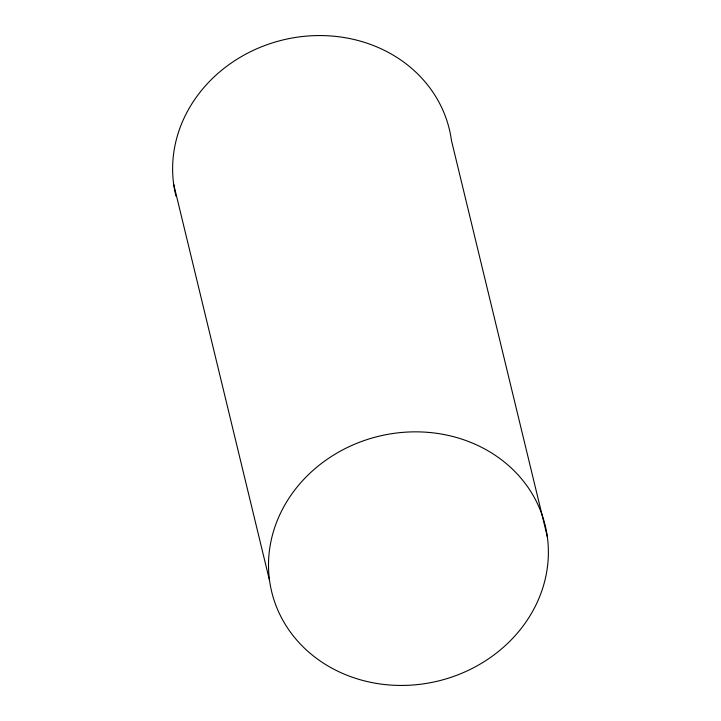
<?xml version="1.0" encoding="UTF-8"?>
<svg xmlns="http://www.w3.org/2000/svg" width="721" height="721" viewBox="0 0 721 721"><rect width="100%" height="100%" fill="white"/><g stroke="black" fill="none" stroke-linecap="round" stroke-linejoin="round"><path stroke-width="1.08" d="M547.338 536.784A140.721 125.941 -13.6 0 0 324.18 461.413A140.721 125.941 -13.6 0 0 353.795 677.74A140.721 125.941 -13.6 0 0 547.338 536.784L451.463 140.496A140.721 125.941 -13.6 0 0 288.833 38.646A140.721 125.941 -13.6 0 0 175.942 196.058M173.662 184.215L269.537 580.504"/></g></svg>
